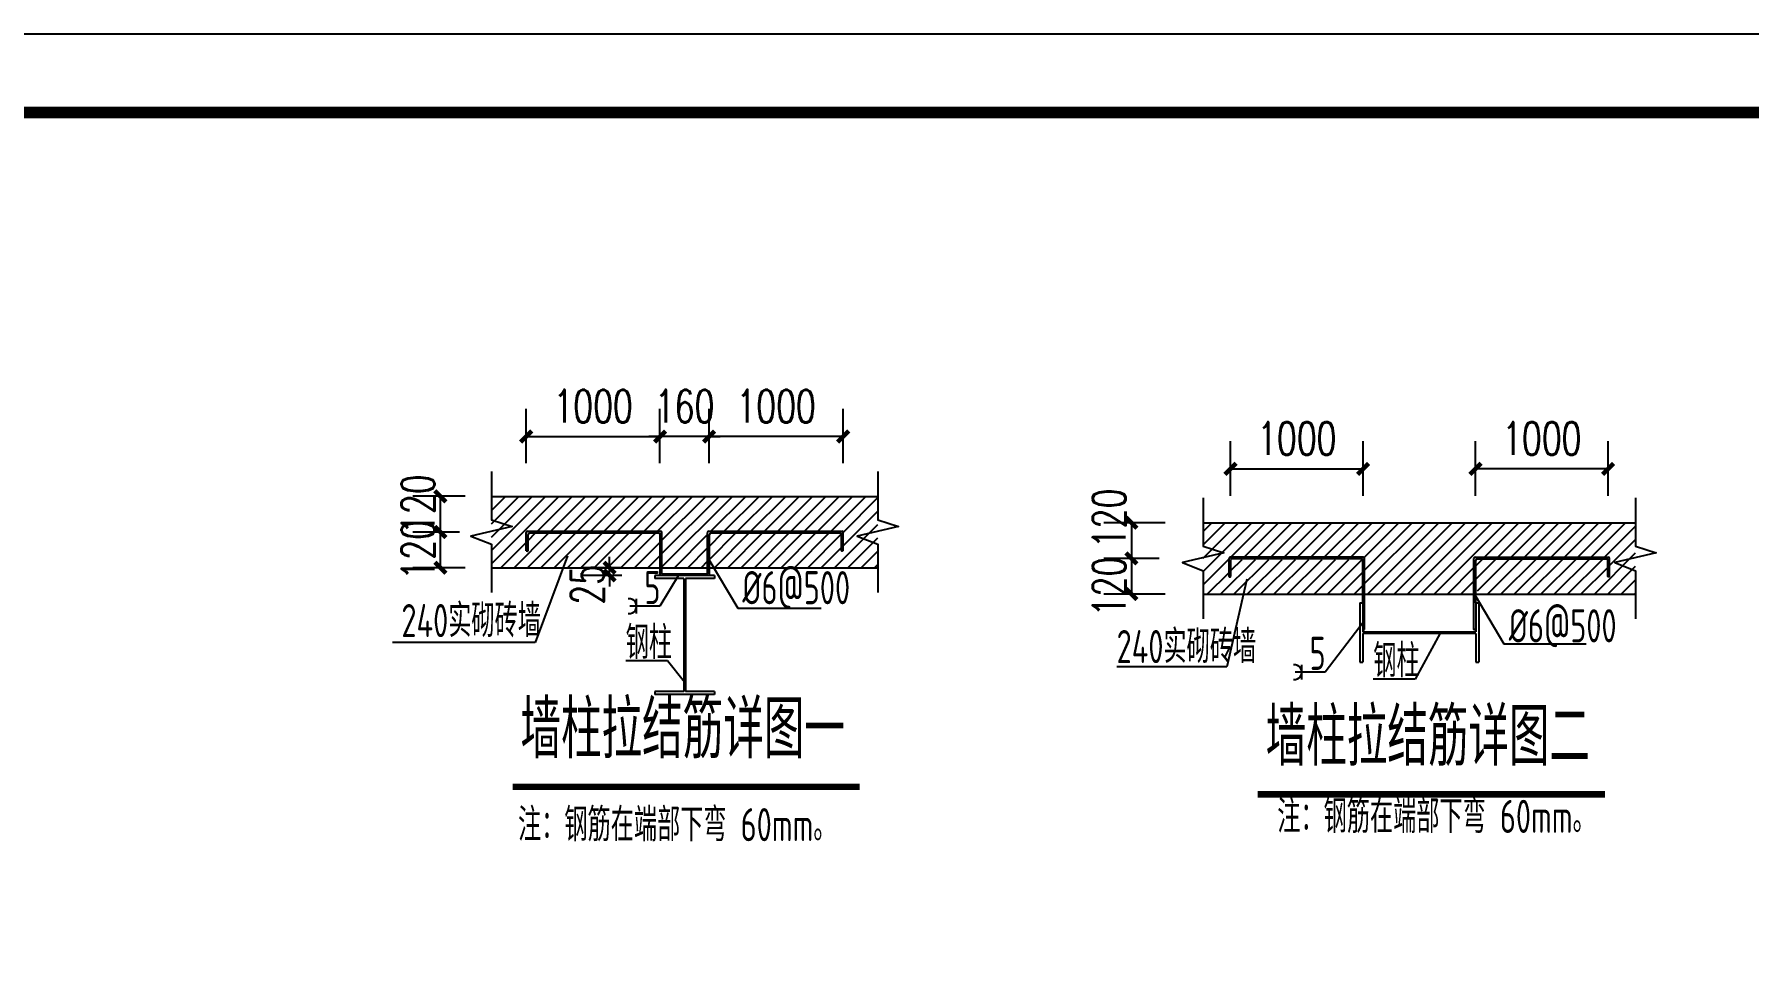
# Model space of a CAD drawing. Extents: x 180850 to 1399066, y 48356 to 327880.
# Drawn here: x 379159 to 410236, y 300346 to 316984 of the extents above; entities that cross this region are included whole.
import ezdxf
from ezdxf.enums import TextEntityAlignment as Align

# ---------------------------------------------------------------- set-up
doc = ezdxf.new("R2010")
doc.units = 0
doc.header["$LTSCALE"] = 1000
for name, color, linetype in [('AXIS', 3, 'Continuous'), ('GZ', 50, 'Continuous'), ('PUB_TITLE', 4, 'Continuous'), ('TEXT', 7, 'Continuous'), ('填充', 251, 'Continuous'), ('文字', 7, 'Continuous')]:
    doc.layers.add(name, color=color, linetype=linetype)
doc.styles.add('_TCH_DIM_T3', font='SIMPLEX', dxfattribs={"width": 0.705882, "bigfont": 'GBCBIG'})
doc.styles.add('TSSD_Norm', font='tssdeng.shx', dxfattribs={"bigfont": 'hztxt.shx'})
doc.dimstyles.new('TCH-200-1', dxfattribs={"dimtxt": 595, "dimasz": 200, "dimexe": 500, "dimexo": 600, "dimgap": 252.5, "dimtad": 1, "dimdec": 0, "dimzin": 0, "dimdsep": 46, "dimtxsty": '_TCH_DIM_T3', "dimblk": 'ARCHTICK', "dimcen": 0.09, "dimclrd": 3, "dimclre": 3, "dimclrt": 7, "dimazin": 2, "dimtfac": 1, "dimtdec": 0, "dimtix": 1, "dimtmove": 2, "dimatfit": 3, "dimfxl": 1, "dimtolj": 1, "dimtzin": 0, "dimarcsym": 0})

# ---------------------------------------------------------------- blocks, each defined once
blk = doc.blocks.new('_ArchTick')
at = {"color": 0, "linetype": 'ByBlock', "const_width": 0.4}
blk.add_lwpolyline([(-0.5, -0.5), (0.5, 0.5)], dxfattribs=at)
blk = doc.blocks.new('*D387')
at = {"layer": 'AXIS', "color": 3, "lineweight": -2, "transparency": 16777216}
for p, q in [((389587, 307320), (389587, 307520)), ((389809, 307320), (389087, 307320)), ((389809, 307181), (389087, 307181)), ((389587, 307181), (389587, 307320)), ((389587, 307181), (389587, 306981))]:
    blk.add_line(p, q, dxfattribs=at)
at = {"layer": 'Defpoints', "color": 0, "transparency": 16777216}
for p in [(389587, 307320), (390409, 307320), (390409, 307181)]:
    blk.add_point(p, dxfattribs=at)
at = {"layer": 'AXIS', "color": 3, "lineweight": -2, "transparency": 16777216, "xscale": 200, "yscale": 200, "zscale": 200}
for p, rotation in [((389587, 307320), 270), ((389587, 307181), 90)]:
    blk.add_blockref('_ArchTick', p, dxfattribs=dict(at, rotation=rotation))
at = {"layer": 'AXIS', "color": 7, "transparency": 16777216, "insert": (389183, 307012), "char_height": 595, "attachment_point": 5, "rotation": 90, "style": '_TCH_DIM_T3'}
blk.add_mtext('\\A1;25', dxfattribs=at)
blk = doc.blocks.new('*D388')
at = {"layer": 'AXIS', "color": 3, "lineweight": -2, "transparency": 16777216}
for p, q in [((388076, 309214), (388076, 310197)), ((390501, 309214), (390501, 310197)), ((388076, 309697), (390501, 309697))]:
    blk.add_line(p, q, dxfattribs=at)
at = {"layer": 'Defpoints', "color": 0, "transparency": 16777216}
for p in [(390501, 309697), (388076, 308614), (390501, 308614)]:
    blk.add_point(p, dxfattribs=at)
at = {"layer": 'AXIS', "color": 3, "lineweight": -2, "transparency": 16777216, "xscale": 200, "yscale": 200, "zscale": 200, "rotation": 180}
blk.add_blockref('_ArchTick', (388076, 309697), dxfattribs=at)
at = {"layer": 'AXIS', "color": 3, "lineweight": -2, "transparency": 16777216, "xscale": 200, "yscale": 200, "zscale": 200}
blk.add_blockref('_ArchTick', (390501, 309697), dxfattribs=at)
at = {"layer": 'AXIS', "color": 7, "transparency": 16777216, "insert": (389289, 310247), "char_height": 595, "attachment_point": 5, "style": '_TCH_DIM_T3'}
blk.add_mtext('\\A1;1000', dxfattribs=at)
blk = doc.blocks.new('*D389')
at = {"layer": 'AXIS', "color": 3, "lineweight": -2, "transparency": 16777216}
for p, q in [((386972, 308614), (386019, 308614)), ((386519, 308614), (386519, 307967)), ((386864, 307967), (386019, 307967))]:
    blk.add_line(p, q, dxfattribs=at)
at = {"layer": 'Defpoints', "color": 0, "transparency": 16777216}
for p in [(387572, 308614), (386519, 307967), (387464, 307967)]:
    blk.add_point(p, dxfattribs=at)
at = {"layer": 'AXIS', "color": 3, "lineweight": -2, "transparency": 16777216, "xscale": 200, "yscale": 200, "zscale": 200}
for p, rotation in [((386519, 308614), 90), ((386519, 307967), 270)]:
    blk.add_blockref('_ArchTick', p, dxfattribs=dict(at, rotation=rotation))
at = {"layer": 'AXIS', "color": 7, "transparency": 16777216, "insert": (386115, 308472), "char_height": 595, "attachment_point": 5, "rotation": 90, "style": '_TCH_DIM_T3'}
blk.add_mtext('\\A1;120', dxfattribs=at)
blk = doc.blocks.new('*D390')
at = {"layer": 'AXIS', "color": 3, "lineweight": -2, "transparency": 16777216}
for p, q in [((386864, 307967), (386019, 307967)), ((386519, 307967), (386519, 307320)), ((386972, 307320), (386019, 307320))]:
    blk.add_line(p, q, dxfattribs=at)
at = {"layer": 'Defpoints', "color": 0, "transparency": 16777216}
for p in [(387464, 307967), (386519, 307320), (387572, 307320)]:
    blk.add_point(p, dxfattribs=at)
at = {"layer": 'AXIS', "color": 3, "lineweight": -2, "transparency": 16777216, "xscale": 200, "yscale": 200, "zscale": 200}
for p, rotation in [((386519, 307967), 90), ((386519, 307320), 270)]:
    blk.add_blockref('_ArchTick', p, dxfattribs=dict(at, rotation=rotation))
at = {"layer": 'AXIS', "color": 7, "transparency": 16777216, "insert": (386115, 307644), "char_height": 595, "attachment_point": 5, "rotation": 90, "style": '_TCH_DIM_T3'}
blk.add_mtext('\\A1;120', dxfattribs=at)
blk = doc.blocks.new('*D368')
at = {"layer": 'AXIS', "color": 3, "lineweight": -2, "transparency": 16777216}
for p, q in [((391390, 309214), (391390, 310197)), ((393822, 309214), (393822, 310197)), ((393822, 309697), (391390, 309697))]:
    blk.add_line(p, q, dxfattribs=at)
at = {"layer": 'Defpoints', "color": 0, "transparency": 16777216}
for p in [(391390, 309697), (391390, 308614), (393822, 308614)]:
    blk.add_point(p, dxfattribs=at)
at = {"layer": 'AXIS', "color": 3, "lineweight": -2, "transparency": 16777216, "xscale": 200, "yscale": 200, "zscale": 200, "rotation": 180}
blk.add_blockref('_ArchTick', (391390, 309697), dxfattribs=at)
at = {"layer": 'AXIS', "color": 3, "lineweight": -2, "transparency": 16777216, "xscale": 200, "yscale": 200, "zscale": 200}
blk.add_blockref('_ArchTick', (393822, 309697), dxfattribs=at)
at = {"layer": 'AXIS', "color": 7, "transparency": 16777216, "insert": (392606, 310247), "char_height": 595, "attachment_point": 5, "style": '_TCH_DIM_T3'}
blk.add_mtext('\\A1;1000', dxfattribs=at)
blk = doc.blocks.new('*D369')
at = {"layer": 'AXIS', "color": 3, "lineweight": -2, "transparency": 16777216}
for p, q in [((390501, 309214), (390501, 310197)), ((391390, 309214), (391390, 310197)), ((390501, 309697), (390301, 309697)), ((391390, 309697), (390501, 309697)), ((391390, 309697), (391590, 309697))]:
    blk.add_line(p, q, dxfattribs=at)
at = {"layer": 'Defpoints', "color": 0, "transparency": 16777216}
for p in [(390501, 309697), (390501, 308614), (391390, 308614)]:
    blk.add_point(p, dxfattribs=at)
at = {"layer": 'AXIS', "color": 3, "lineweight": -2, "transparency": 16777216, "xscale": 200, "yscale": 200, "zscale": 200}
blk.add_blockref('_ArchTick', (390501, 309697), dxfattribs=at)
at = {"layer": 'AXIS', "color": 3, "lineweight": -2, "transparency": 16777216, "xscale": 200, "yscale": 200, "zscale": 200, "rotation": 180}
blk.add_blockref('_ArchTick', (391390, 309697), dxfattribs=at)
at = {"layer": 'AXIS', "color": 7, "transparency": 16777216, "insert": (390946, 310247), "char_height": 595, "attachment_point": 5, "style": '_TCH_DIM_T3'}
blk.add_mtext('\\A1;160', dxfattribs=at)
blk = doc.blocks.new('*D379')
at = {"layer": 'AXIS', "color": 3, "lineweight": -2, "transparency": 16777216}
for p, q in [((405283, 308626), (405283, 309612)), ((407686, 308626), (407686, 309612)), ((407686, 309112), (405283, 309112))]:
    blk.add_line(p, q, dxfattribs=at)
at = {"layer": 'Defpoints', "color": 0, "transparency": 16777216}
for p in [(405283, 309112), (405283, 308026), (407686, 308026)]:
    blk.add_point(p, dxfattribs=at)
at = {"layer": 'AXIS', "color": 3, "lineweight": -2, "transparency": 16777216, "xscale": 200, "yscale": 200, "zscale": 200, "rotation": 180}
blk.add_blockref('_ArchTick', (405283, 309112), dxfattribs=at)
at = {"layer": 'AXIS', "color": 3, "lineweight": -2, "transparency": 16777216, "xscale": 200, "yscale": 200, "zscale": 200}
blk.add_blockref('_ArchTick', (407686, 309112), dxfattribs=at)
at = {"layer": 'AXIS', "color": 7, "transparency": 16777216, "insert": (406485, 309662), "char_height": 595, "attachment_point": 5, "style": '_TCH_DIM_T3'}
blk.add_mtext('\\A1;1000', dxfattribs=at)
blk = doc.blocks.new('*D380')
at = {"layer": 'AXIS', "color": 3, "lineweight": -2, "transparency": 16777216}
for p, q in [((400843, 308626), (400843, 309612)), ((403246, 308626), (403246, 309612)), ((400843, 309112), (403246, 309112))]:
    blk.add_line(p, q, dxfattribs=at)
at = {"layer": 'Defpoints', "color": 0, "transparency": 16777216}
for p in [(403246, 309112), (400843, 308026), (403246, 308026)]:
    blk.add_point(p, dxfattribs=at)
at = {"layer": 'AXIS', "color": 3, "lineweight": -2, "transparency": 16777216, "xscale": 200, "yscale": 200, "zscale": 200, "rotation": 180}
blk.add_blockref('_ArchTick', (400843, 309112), dxfattribs=at)
at = {"layer": 'AXIS', "color": 3, "lineweight": -2, "transparency": 16777216, "xscale": 200, "yscale": 200, "zscale": 200}
blk.add_blockref('_ArchTick', (403246, 309112), dxfattribs=at)
at = {"layer": 'AXIS', "color": 7, "transparency": 16777216, "insert": (402044, 309662), "char_height": 595, "attachment_point": 5, "style": '_TCH_DIM_T3'}
blk.add_mtext('\\A1;1000', dxfattribs=at)
blk = doc.blocks.new('*D381')
at = {"layer": 'AXIS', "color": 3, "lineweight": -2, "transparency": 16777216}
for p, q in [((399547, 307488), (398547, 307488)), ((399047, 307488), (399047, 306842)), ((399655, 306842), (398547, 306842))]:
    blk.add_line(p, q, dxfattribs=at)
at = {"layer": 'Defpoints', "color": 0, "transparency": 16777216}
for p in [(400147, 307488), (399047, 306842), (400255, 306842)]:
    blk.add_point(p, dxfattribs=at)
at = {"layer": 'AXIS', "color": 3, "lineweight": -2, "transparency": 16777216, "xscale": 200, "yscale": 200, "zscale": 200}
for p, rotation in [((399047, 307488), 90), ((399047, 306842), 270)]:
    blk.add_blockref('_ArchTick', p, dxfattribs=dict(at, rotation=rotation))
at = {"layer": 'AXIS', "color": 7, "transparency": 16777216, "insert": (398643, 306980), "char_height": 595, "attachment_point": 5, "rotation": 90, "style": '_TCH_DIM_T3'}
blk.add_mtext('\\A1;120', dxfattribs=at)
blk = doc.blocks.new('*D382')
at = {"layer": 'AXIS', "color": 3, "lineweight": -2, "transparency": 16777216}
for p, q in [((399655, 308135), (398547, 308135)), ((399047, 308135), (399047, 307488)), ((399547, 307488), (398547, 307488))]:
    blk.add_line(p, q, dxfattribs=at)
at = {"layer": 'Defpoints', "color": 0, "transparency": 16777216}
for p in [(400255, 308135), (399047, 307488), (400147, 307488)]:
    blk.add_point(p, dxfattribs=at)
at = {"layer": 'AXIS', "color": 3, "lineweight": -2, "transparency": 16777216, "xscale": 200, "yscale": 200, "zscale": 200}
for p, rotation in [((399047, 308135), 90), ((399047, 307488), 270)]:
    blk.add_blockref('_ArchTick', p, dxfattribs=dict(at, rotation=rotation))
at = {"layer": 'AXIS', "color": 7, "transparency": 16777216, "insert": (398643, 308214), "char_height": 595, "attachment_point": 5, "rotation": 90, "style": '_TCH_DIM_T3'}
blk.add_mtext('\\A1;120', dxfattribs=at)

msp = doc.modelspace()

# ---------------------------------------------------------------- hatches: boundary and pattern name
at = {"layer": '填充', "ltscale": 100}
h = msp.add_hatch(dxfattribs=at)
h.set_pattern_fill('ANSI31', color=256, scale=107.773627, style=0)
h.set_pattern_definition([(45, (55541.44, -303974.88), (-120.979347, 120.979347), [])])
edge = h.paths.add_edge_path()
edge.add_line((387445.67, 308613.66), (394450.96, 308613.66))
edge.add_line((394450.96, 308613.66), (394450.96, 308030.13))
edge.add_line((394450.96, 308030.13), (394515.62, 308030.13))
edge.add_line((394515.62, 308030.13), (394386.29, 307976.24))
edge.add_line((394386.29, 307976.24), (394450.96, 307976.24))
edge.add_line((394450.96, 307976.24), (394450.96, 307320.37))
edge.add_line((394450.96, 307320.37), (391395.57, 307320.37))
edge.add_line((391395.57, 307320.37), (391395.57, 307923.91))
edge.add_arc((391422.52, 307923.91), 26.94, 90, 180, ccw=False)
edge.add_line((391422.52, 307950.85), (393761.2, 307950.85))
edge.add_arc((393761.2, 307923.91), 26.94, 0, 90, ccw=False)
edge.add_line((393788.15, 307923.91), (393788.15, 307627.53))
edge.add_spline(control_points=[(393788.15, 307627.53), (393791.88, 307624.08), (393799.98, 307616.57), (393806.87, 307636.73), (393816.07, 307630.51), (393820.48, 307627.53)], knot_values=[0, 0, 0, 0, 11.14272373, 24.20817655, 36.21689689, 36.21689689, 36.21689689, 36.21689689], degree=3, periodic=0)
edge.add_spline(control_points=[(393804.31, 307627.53), (393806.7, 307625.88), (393811.95, 307622.25), (393817.47, 307625.67), (393820.48, 307627.53)], knot_values=[0, 0, 0, 0, 1.48940315, 3.27118704, 3.27118704, 3.27118704, 3.27118704], degree=3, periodic=0)
edge.add_line((393820.48, 307620.38), (393820.48, 307956.24))
edge.add_arc((393793.54, 307956.24), 26.94, 0, 90)
edge.add_line((393793.54, 307983.18), (391390.18, 307983.18))
edge.add_arc((391390.18, 307956.24), 26.94, 90, 180)
edge.add_line((391363.24, 307956.24), (391363.24, 307320.37))
edge.add_line((391363.24, 307320.37), (390533.38, 307320.37))
edge.add_line((390533.38, 307320.37), (390533.38, 307956.24))
edge.add_arc((390506.44, 307956.24), 26.94, 0, 90)
edge.add_line((390506.44, 307983.18), (388103.09, 307983.18))
edge.add_arc((388103.09, 307956.24), 26.94, 90, 180)
edge.add_line((388076.15, 307956.24), (388076.15, 307620.38))
edge.add_spline(control_points=[(388092.31, 307627.53), (388089.92, 307625.88), (388084.68, 307622.25), (388079.15, 307625.67), (388076.15, 307627.53)], knot_values=[0, 0, 0, 0, 1.48940315, 3.27118704, 3.27118704, 3.27118704, 3.27118704], degree=3, periodic=0)
edge.add_spline(control_points=[(388076.15, 307627.53), (388080.55, 307630.51), (388089.75, 307636.73), (388096.64, 307616.57), (388104.75, 307624.08), (388108.48, 307627.53)], knot_values=[0, 0, 0, 0, 2.40174407, 5.01483463, 7.24337938, 7.24337938, 7.24337938, 7.24337938], degree=3, periodic=0)
edge.add_line((388108.48, 307627.53), (388108.48, 307923.91))
edge.add_arc((388135.42, 307923.91), 26.94, 90, 180, ccw=False)
edge.add_line((388135.42, 307950.85), (390474.11, 307950.85))
edge.add_arc((390474.11, 307923.91), 26.94, 0, 90, ccw=False)
edge.add_line((390501.05, 307923.91), (390501.05, 307320.37))
edge.add_line((390501.05, 307320.37), (387445.67, 307320.37))
edge.add_line((387445.67, 307320.37), (387445.67, 307976.24))
edge.add_line((387445.67, 307976.24), (387510.33, 307976.24))
edge.add_line((387510.33, 307976.24), (387381.01, 308030.13))
edge.add_line((387381.01, 308030.13), (387445.67, 308030.13))
edge.add_line((387445.67, 308030.13), (387445.67, 308613.66))
h = msp.add_hatch(dxfattribs=at)
h.set_pattern_fill('ANSI31', color=256, scale=107.773627, style=0)
h.set_pattern_definition([(45, (41774.33, -304893.2), (-120.979347, 120.979347), [])])
edge = h.paths.add_edge_path()
edge.add_line((408183.74, 308135.04), (408183.74, 307551.52))
edge.add_line((408183.74, 307551.52), (408248.4, 307551.52))
edge.add_line((408248.4, 307551.52), (408119.07, 307497.63))
edge.add_line((408119.07, 307497.63), (408183.74, 307497.63))
edge.add_line((408183.74, 307497.63), (408183.74, 306841.76))
edge.add_line((408183.74, 306841.76), (405354.86, 306841.76))
edge.add_line((405354.86, 306841.76), (405288.36, 306953.32))
edge.add_line((405288.36, 306953.32), (405288.36, 307445.29))
edge.add_arc((405315.3, 307445.29), 26.94, 90, 180, ccw=False)
edge.add_line((405315.3, 307472.24), (407653.99, 307472.24))
edge.add_arc((407653.99, 307445.29), 26.94, 0, 90, ccw=False)
edge.add_line((407680.93, 307445.29), (407680.93, 307148.92))
edge.add_spline(control_points=[(407680.93, 307148.92), (407684.67, 307145.46), (407692.77, 307137.96), (407699.66, 307158.12), (407708.86, 307151.9), (407713.27, 307148.92)], knot_values=[0, 0, 0, 0, 11.14272373, 24.20817655, 36.21689689, 36.21689689, 36.21689689, 36.21689689], degree=3, periodic=0)
edge.add_spline(control_points=[(407697.1, 307148.92), (407699.49, 307147.26), (407704.74, 307143.63), (407710.26, 307147.05), (407713.27, 307148.92)], knot_values=[0, 0, 0, 0, 7.44701573, 16.35593522, 16.35593522, 16.35593522, 16.35593522], degree=3, periodic=0)
edge.add_line((407713.27, 307141.77), (407713.27, 307477.62))
edge.add_arc((407686.32, 307477.62), 26.94, 360, 450)
edge.add_line((407686.32, 307504.57), (405282.97, 307504.57))
edge.add_arc((405282.97, 307477.62), 26.94, 90, 180)
edge.add_line((405256.03, 307477.62), (405256.03, 306841.76))
edge.add_line((405256.03, 306841.76), (403272.99, 306841.76))
edge.add_line((403272.99, 306841.76), (403272.99, 307477.62))
edge.add_arc((403246.05, 307477.62), 26.94, 0, 90)
edge.add_line((403246.05, 307504.57), (400842.7, 307504.57))
edge.add_arc((400842.7, 307477.62), 26.94, 90, 180)
edge.add_line((400815.75, 307477.62), (400815.75, 307141.77))
edge.add_spline(control_points=[(400831.92, 307148.92), (400829.53, 307147.26), (400824.28, 307143.63), (400818.76, 307147.05), (400815.75, 307148.92)], knot_values=[0, 0, 0, 0, 7.44701573, 16.35593522, 16.35593522, 16.35593522, 16.35593522], degree=3, periodic=0)
edge.add_spline(control_points=[(400815.75, 307148.92), (400820.16, 307151.9), (400829.36, 307158.12), (400836.25, 307137.96), (400844.36, 307145.46), (400848.09, 307148.92)], knot_values=[0, 0, 0, 0, 12.00872034, 25.07417316, 36.21689689, 36.21689689, 36.21689689, 36.21689689], degree=3, periodic=0)
edge.add_line((400848.09, 307148.92), (400848.09, 307445.29))
edge.add_arc((400875.03, 307445.29), 26.94, 90, 180, ccw=False)
edge.add_line((400875.03, 307472.24), (403213.72, 307472.24))
edge.add_arc((403213.72, 307445.29), 26.94, 0, 90, ccw=False)
edge.add_line((403240.66, 307445.29), (403240.66, 306841.76))
edge.add_line((403240.66, 306841.76), (400345.29, 306841.76))
edge.add_line((400345.29, 306841.76), (400345.29, 307497.63))
edge.add_line((400345.29, 307497.63), (400409.95, 307497.63))
edge.add_line((400409.95, 307497.63), (400280.62, 307551.52))
edge.add_line((400280.62, 307551.52), (400345.29, 307551.52))
edge.add_line((400345.29, 307551.52), (400345.29, 308135.04))
edge.add_line((400345.29, 308135.04), (408183.74, 308135.04))

# ---------------------------------------------------------------- linework, layer by layer
at = {"linetype": 'ByBlock'}
for p, q in [((387445.67, 308613.66), (394450.96, 308613.66)), ((400345.29, 308135.04), (408183.74, 308135.04)), ((387445.67, 307320.37), (394450.96, 307320.37)), ((400345.29, 306841.76), (408183.74, 306841.76))]:
    msp.add_line(p, q, dxfattribs=at)
msp.add_line((390221.56, 308613.66), (391675.06, 308613.66))
at = {"color": 6, "ltscale": 10}
for p, q in [((388103.09, 307983.18), (390506.44, 307983.18)), ((391390.18, 307983.18), (393793.54, 307983.18)), ((388076.15, 307627.53), (388076.15, 307956.24)), ((388108.48, 307627.53), (388108.48, 307923.91)), ((388135.42, 307950.85), (390474.11, 307950.85)), ((390501.05, 307180.66), (390501.05, 307923.91)), ((390533.38, 307218.38), (390533.38, 307956.24)), ((391363.24, 307218.38), (391363.24, 307956.24)), ((391395.57, 307180.66), (391395.57, 307923.91)), ((391422.52, 307950.85), (393761.2, 307950.85)), ((393789.88, 307627.47), (393789.88, 307923.85)), ((393822.21, 307627.47), (393822.21, 307956.18)), ((400815.75, 307158.98), (400815.75, 307487.68)), ((403246.05, 307514.63), (400842.7, 307514.63)), ((400848.09, 307158.98), (400848.09, 307467.3)), ((403213.72, 307482.3), (400863.09, 307482.3)), ((403240.66, 306684.94), (403240.66, 307455.35)), ((403272.99, 306199.96), (403272.99, 307487.68)), ((405256.03, 306199.96), (405256.03, 307487.68)), ((405282.97, 307514.63), (407686.32, 307514.63)), ((405288.36, 306684.94), (405288.36, 307455.35)), ((405315.3, 307482.3), (407653.99, 307482.3)), ((407680.93, 307158.98), (407680.93, 307455.35)), ((407713.27, 307158.98), (407713.27, 307487.68)), ((390538.77, 307212.99), (391357.85, 307212.99))]:
    msp.add_line(p, q, dxfattribs=at)
at = {"linetype": 'ByBlock'}
for points in [[(387445.67, 309063.66), (387445.67, 308613.66), (387445.67, 308189.01), (387820.67, 308069.01), (387071.61, 307891.54), (387445.67, 307745.01), (387445.67, 307320.37), (387445.67, 306870.37)], [(394450.96, 309063.66), (394450.96, 308613.66), (394450.96, 308189.01), (394825.96, 308069.01), (394076.9, 307891.54), (394450.96, 307745.01), (394450.96, 307320.37), (394450.96, 306870.37)], [(400345.29, 308585.04), (400345.29, 308135.04), (400345.29, 307710.4), (400720.29, 307590.4), (399971.22, 307412.93), (400345.29, 307266.4), (400345.29, 306841.76), (400345.29, 306391.76)], [(408183.74, 308585.04), (408183.74, 308135.04), (408183.74, 307710.4), (408558.74, 307590.4), (407809.68, 307412.93), (408183.74, 307266.4), (408183.74, 306841.76), (408183.74, 306391.76)]]:
    msp.add_lwpolyline(points, dxfattribs=at)
at = {"color": 3, "const_width": 117.6, "elevation": -10360.35}
for points in [[(387828.08, 303351.45), (394121.59, 303351.45)], [(401335.83, 303215.15), (407629.35, 303215.15)]]:
    msp.add_lwpolyline(points, dxfattribs=at)
at = {"color": 6, "ltscale": 10}
for centre, radius, start, end in [((388103.09, 307956.24), 26.94, 90, 180), ((390506.44, 307956.24), 26.94, 0, 90), ((391390.18, 307956.24), 26.94, 90, 180), ((393795.27, 307956.18), 26.94, 0, 90), ((388135.42, 307923.91), 26.94, 90, 180), ((390474.11, 307923.91), 26.94, 0, 90), ((391422.52, 307923.91), 26.94, 90, 180), ((393762.94, 307923.85), 26.94, 0, 90), ((400842.7, 307487.68), 26.94, 90, 180), ((400863.09, 307467.3), 15, 90, 180), ((403213.72, 307455.35), 26.94, 0, 90), ((403246.05, 307487.68), 26.94, 0, 90), ((405282.97, 307487.68), 26.94, 90, 180), ((405315.3, 307455.35), 26.94, 90, 180), ((407653.99, 307455.35), 26.94, 0, 90), ((407686.32, 307487.68), 26.94, 0, 90), ((390538.77, 307218.38), 5.39, 180, 270), ((391357.85, 307218.38), 5.39, 270, 0)]:
    msp.add_arc(centre, radius, start, end, dxfattribs=at)
for points in [[(388076.15, 307627.53), (388088.35, 307631.84), (388098.03, 307621.61), (388108.48, 307627.53)], [(388076.15, 307627.53), (388085.09, 307624.03), (388092.31, 307627.53)], [(393822.21, 307627.47), (393810.01, 307631.79), (393800.33, 307621.56), (393789.88, 307627.47)], [(393822.21, 307627.47), (393813.27, 307623.98), (393806.05, 307627.47)], [(400815.75, 307158.98), (400827.96, 307163.29), (400837.64, 307153.06), (400848.09, 307158.98)], [(400815.75, 307158.98), (400824.7, 307155.48), (400831.92, 307158.98)], [(407713.27, 307158.98), (407701.06, 307163.29), (407691.39, 307153.06), (407680.93, 307158.98)], [(407713.27, 307158.98), (407704.32, 307155.48), (407697.1, 307158.98)], [(403240.66, 306199.96), (403252.86, 306204.28), (403262.54, 306194.05), (403272.99, 306199.96)], [(403240.66, 306199.96), (403249.6, 306196.47), (403256.83, 306199.96)], [(405288.36, 306199.96), (405276.16, 306204.28), (405266.48, 306194.05), (405256.03, 306199.96)], [(405288.36, 306199.96), (405279.42, 306196.47), (405272.19, 306199.96)]]:
    msp.add_spline(points, degree=3, dxfattribs=at)
at = {"layer": 'AXIS'}
for p, q in [((388826.34, 307539.08), (388238.98, 305968.78)), ((391384.02, 307471.14), (391910.95, 306587.12)), ((390848.64, 307205.66), (390500.33, 306623.21)), ((401141.17, 307115.42), (400777.71, 305527.7)), ((390077.09, 306488.5), (390077.09, 306757.93)), ((405269.78, 306827.67), (405796.72, 305943.65)), ((390500.33, 306623.21), (389956.87, 306623.21)), ((391910.95, 306587.12), (393424.47, 306587.12)), ((403266.2, 306351.24), (402556.48, 305429.57)), ((404645.12, 306138), (404190.63, 305304.04)), ((388238.98, 305968.78), (385651.6, 305968.78)), ((405796.72, 305943.65), (407291.18, 305943.65)), ((390638.76, 305632.75), (389878.87, 305632.75)), ((390947.27, 305245.4), (390638.76, 305632.75)), ((400777.71, 305527.7), (398784.75, 305527.7)), ((402133.24, 305294.86), (402133.24, 305564.29)), ((402556.48, 305429.57), (402013.01, 305429.57)), ((404190.63, 305304.04), (403430.73, 305304.04))]:
    msp.add_line(p, q, dxfattribs=at)
for centre in [(389941.57, 306623.21), (401997.72, 305429.57)]:
    msp.add_arc(centre, 135.52, 263.747899, 96.252101, dxfattribs=at)
at = {"layer": 'GZ', "ltscale": 100}
for p, q in [((391487.18, 307180.66), (390409.44, 307180.66)), ((390409.44, 307180.66), (390409.44, 307126.77)), ((390932.15, 307126.77), (390409.44, 307126.77)), ((390932.15, 307126.77), (390932.15, 305079.08)), ((390964.48, 307126.77), (390964.48, 305079.08)), ((391487.18, 307126.77), (390964.48, 307126.77)), ((391487.18, 307180.66), (391487.18, 307126.77)), ((403186.77, 306684.94), (403240.66, 306684.94)), ((403186.77, 306684.94), (403186.77, 305607.21)), ((403240.66, 306684.94), (403240.66, 306162.24)), ((405288.36, 306684.94), (405342.25, 306684.94)), ((405288.36, 306684.94), (405288.36, 306162.24)), ((405342.25, 306684.94), (405342.25, 305607.21)), ((403240.66, 306162.24), (405288.36, 306162.24)), ((405288.36, 306129.91), (403240.66, 306129.91)), ((403240.66, 306129.91), (403240.66, 305607.21)), ((405288.36, 306129.91), (405288.36, 305607.21)), ((403186.77, 305607.21), (403240.66, 305607.21)), ((405288.36, 305607.21), (405342.25, 305607.21)), ((390932.15, 305079.08), (390409.44, 305079.08)), ((390409.44, 305079.08), (390409.44, 305025.19)), ((391487.18, 305025.19), (390409.44, 305025.19)), ((391487.18, 305079.08), (390964.48, 305079.08)), ((391487.18, 305079.08), (391487.18, 305025.19))]:
    msp.add_line(p, q, dxfattribs=at)
at = {"layer": 'PUB_TITLE'}
msp.add_lwpolyline([(307089.48, 232984.16), (425889.48, 232984.16), (425889.48, 316984.16), (307089.48, 316984.16)], close=True, dxfattribs=at)
at = {"layer": 'PUB_TITLE', "const_width": 212.12}
msp.add_lwpolyline([(309909.8, 234398.34), (309909.8, 315569.98), (423889.48, 315569.98), (423889.48, 234398.34)], close=True, dxfattribs=at)

# ---------------------------------------------------------------- texts
at = {"layer": 'TEXT', "style": 'TSSD_Norm', "width": 0.7}
for s, p in [('%%c6@500', (391993.95, 306659.22)), ('5', (390218.51, 306663.18)), ('240实砌砖墙', (385813.84, 306063.02)), ('%%c6@500', (405887.27, 305968.43)), ('240实砌砖墙', (398777.88, 305592.18)), ('5', (402274.65, 305469.54)), ('钢柱', (403431.25, 305334.93)), ('注：钢筋在端部下弯 60mm。', (387927.68, 302366.04, -3108.11)), ('注：钢筋在端部下弯 60mm。', (401690.34, 302515.84, -3108.11))]:
    msp.add_text(s, height=600, dxfattribs=at).set_placement(p)
at = {"layer": 'TEXT', "linetype": 'ByBlock', "style": 'TSSD_Norm', "width": 0.7}
for s, p in [('墙柱拉结筋详图一', (387971.93, 303553.18, -10360.35)), ('墙柱拉结筋详图二', (401479.69, 303416.88, -10360.35))]:
    msp.add_text(s, height=1050, dxfattribs=at).set_placement(p, align=Align.BOTTOM_LEFT)
at = {"layer": '文字', "style": 'TSSD_Norm', "width": 0.7}
msp.add_text('钢柱', height=600, dxfattribs=at).set_placement((389879.46, 305663.63))

# ---------------------------------------------------------------- dimensions: what is measured, and where the dimension line sits
at = {"layer": 'AXIS'}
for base, p1, p2, text, picture, middle in [((390501.05, 309696.55, -10360.35), (388076.15, 308613.66, -10360.35), (390501.05, 308613.66, -10360.35), '1000', '*D388', (389288.6, 310246.55, -10360.35)), ((390501.05, 309696.55, -10360.35), (391390.18, 308613.66, -10360.35), (390501.05, 308613.66, -10360.35), '160', '*D369', (390945.62, 310246.55, -10360.35)), ((391390.18, 309696.55, -10360.35), (393822.21, 308613.66, -10360.35), (391390.18, 308613.66, -10360.35), '1000', '*D368', (392606.2, 310246.55, -10360.35)), ((403246.05, 309112.37, -10360.35), (400842.7, 308025.88, -10360.35), (403246.05, 308025.88, -10360.35), '1000', '*D380', (402044.37, 309662.37, -10360.35)), ((405282.97, 309112.37, -10360.35), (407686.32, 308025.88, -10360.35), (405282.97, 308025.88, -10360.35), '1000', '*D379', (406484.65, 309662.37, -10360.35))]:
    dim = msp.add_linear_dim(base=base, p1=p1, p2=p2, text=text, dimstyle='TCH-200-1', dxfattribs=at)
    dim.commit()
    dim.dimension.update_dxf_attribs({"geometry": picture, "text_midpoint": middle})
for base, p1, p2, angle, text, picture, middle in [((386519.11, 307967.01, -10360.35), (387571.99, 308613.66, -10360.35), (387464.21, 307967.01, -10360.35), 270, '120', '*D389', (386114.52, 308472.14, -10360.35)), ((399047.22, 307488.4, -10360.35), (400255.01, 308135.04, -10360.35), (400147.24, 307488.4, -10360.35), 270, '120', '*D382', (398642.63, 308213.69, -10360.35)), ((386519.11, 307320.37, -10360.35), (387464.21, 307967.01, -10360.35), (387571.99, 307320.37, -10360.35), 270, '120', '*D390', (386114.52, 307643.69, -10360.35)), ((389587.24, 307320.37, -10360.35), (390409.44, 307180.66, -10360.35), (390409.44, 307320.37, -10360.35), 90, '25', '*D387', (389182.65, 307011.74, -10360.35)), ((399047.22, 306841.76, -10360.35), (400147.24, 307488.4, -10360.35), (400255.01, 306841.76, -10360.35), 270, '120', '*D381', (398642.63, 306979.85, -10360.35))]:
    dim = msp.add_linear_dim(base=base, p1=p1, p2=p2, angle=angle, text=text, dimstyle='TCH-200-1', dxfattribs=at)
    dim.commit()
    dim.dimension.update_dxf_attribs({"geometry": picture, "text_midpoint": middle, "dimtype": 160})

doc.saveas('drawing.dxf')
